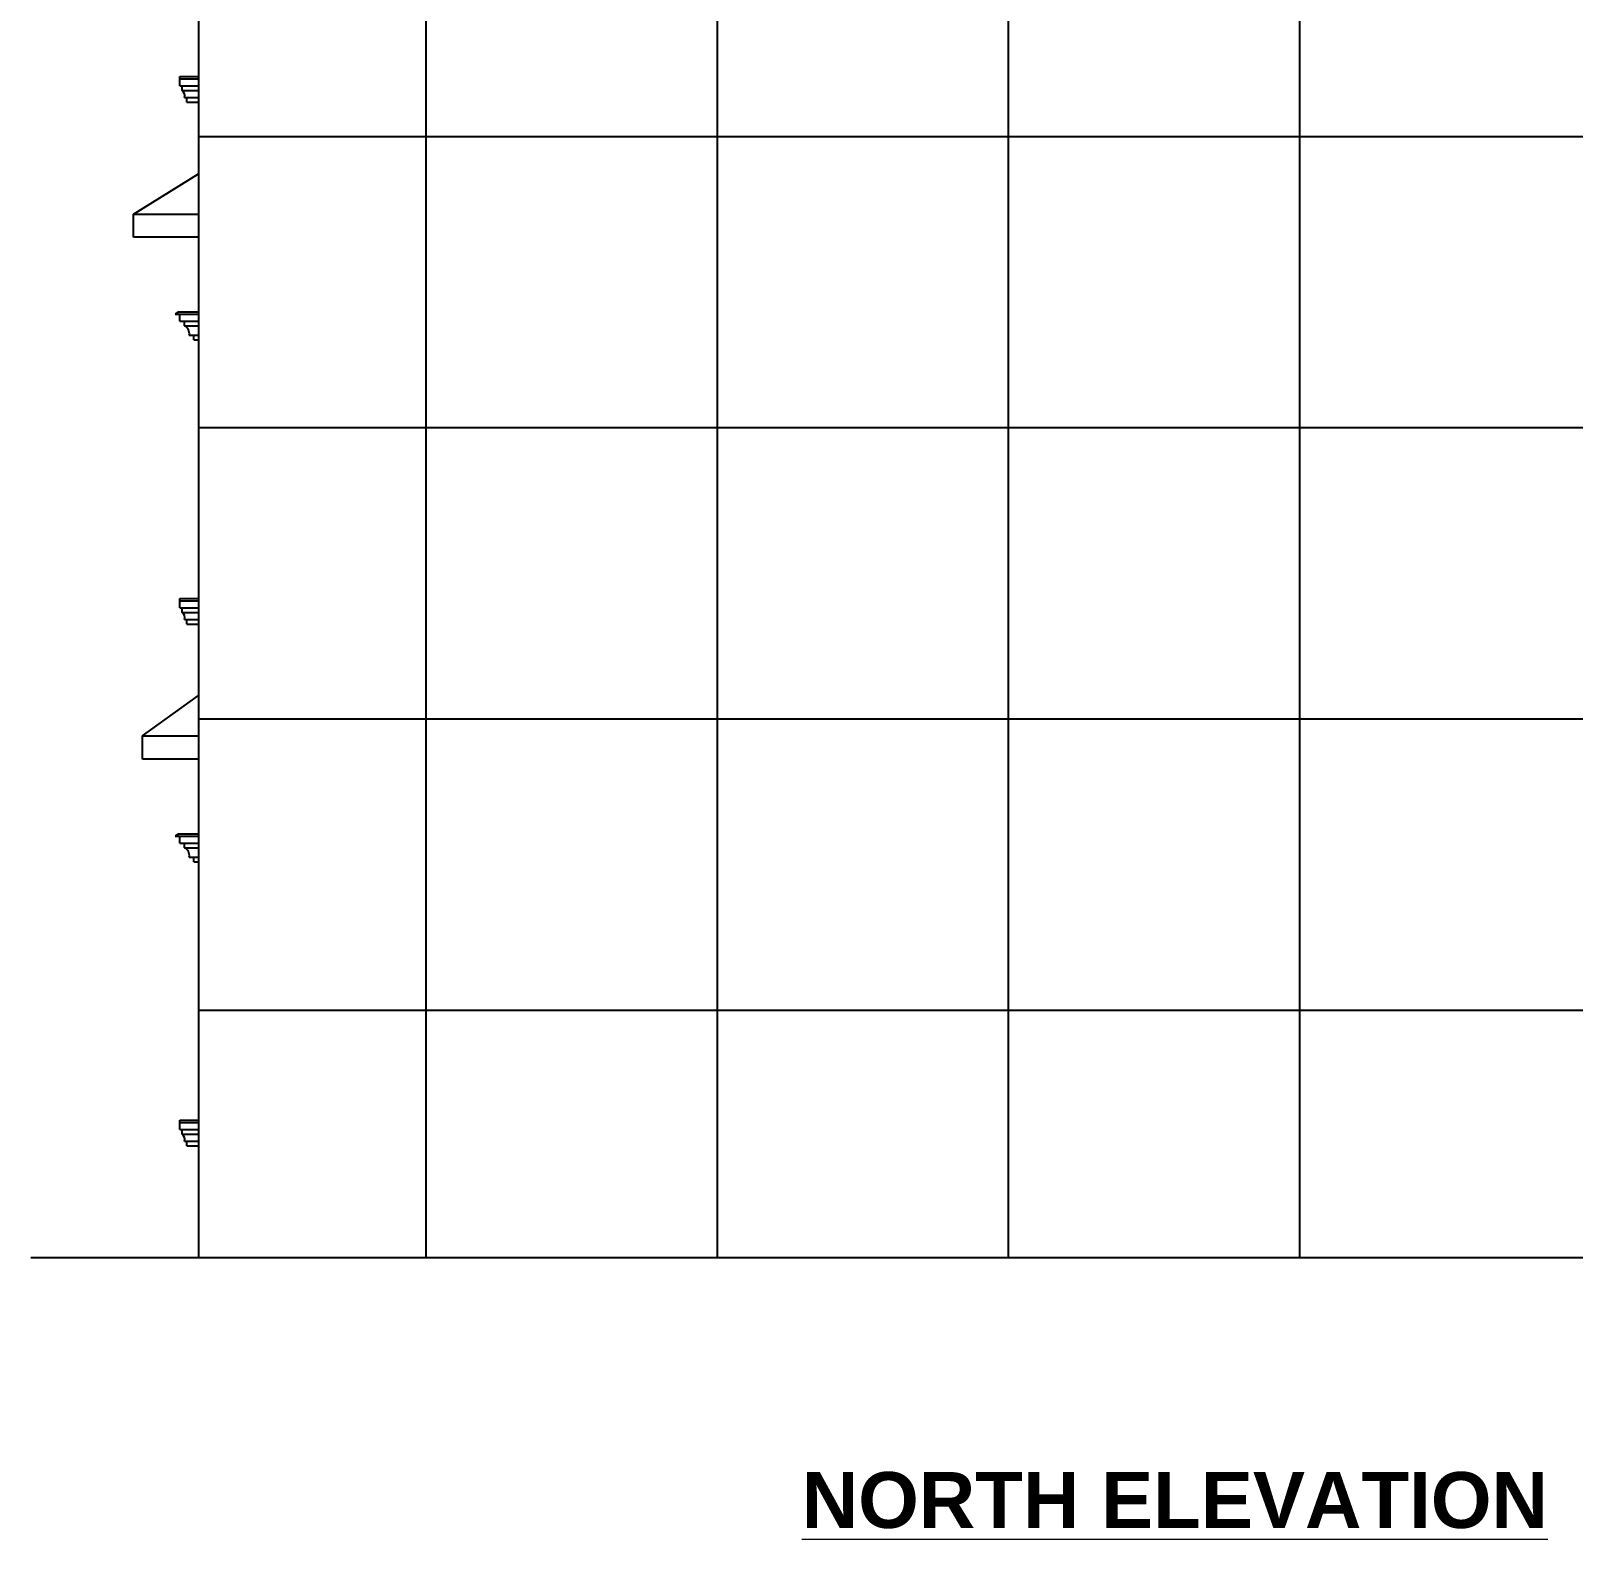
# Model space of a CAD drawing. Header units: inches. Extents: x 1397 to 20304, y -27267 to -746.
# Drawn here: x 16738.1 to 17069.2, y -24161.2 to -23837.4 of the extents above; entities that cross this region are included whole.
import ezdxf

# ---------------------------------------------------------------- set-up
doc = ezdxf.new("R2010")
doc.units = ezdxf.units.IN
doc.header["$LTSCALE"] = 17
doc.header["$MEASUREMENT"] = 0
for name, color, linetype, lineweight in [('25 BOT BAR', 12, 'Continuous', 25), ('OUTLINE', 1, 'Continuous', 25), ('TEXT', 231, 'Continuous', 20)]:
    doc.layers.add(name, color=color, linetype=linetype, lineweight=lineweight)

msp = doc.modelspace()

# ---------------------------------------------------------------- hatches: boundary and pattern name
at = {"layer": 'OUTLINE'}
h = msp.add_hatch(dxfattribs=at)
h.set_pattern_fill('NET', color=256, scale=500)
h.set_pattern_definition([(0, (-489.537, -2672.65), (0, 62.5), []), (90, (-489.537, -2672.65), (-62.5, 4e-15), [])])
h.paths.add_polyline_path([(17234.58, -23764.76), (17234.58, -23652.76), (17234.58, -23532.13), (17234.58, -23504.76), (16774.12, -23504.76), (16774.12, -23540.76), (16774.12, -23652.76), (16774.12, -23764.76), (16774.12, -23876.76), (16774.12, -23988.76), (16774.12, -24100.76), (17234.58, -24100.76), (17234.58, -23988.76), (17234.58, -23876.76)])

# ---------------------------------------------------------------- linework, layer by layer
at = {"layer": '25 BOT BAR'}
for p, q in [((16774.12, -23764.76), (16774.12, -23876.76)), ((16770.12, -23847.26), (16774.12, -23847.26)), ((16770.12, -23847.76), (16770.12, -23847.26)), ((16770.12, -23849.26), (16770.12, -23847.76)), ((16770.12, -23847.76), (16774.12, -23847.76)), ((16770.12, -23849.26), (16774.12, -23849.26)), ((16770.62, -23850.26), (16770.62, -23849.26)), ((16770.62, -23850.26), (16774.12, -23850.26)), ((16771.12, -23851.76), (16774.12, -23851.76)), ((16771.62, -23852.76), (16771.62, -23851.76)), ((16771.62, -23852.76), (16774.12, -23852.76)), ((16760.12, -23876.76), (16774.12, -23868.13)), ((16774.12, -23868.13), (16774.12, -23876.76)), ((16760.12, -23876.76), (16774.12, -23876.76)), ((16760.12, -23881.76), (16760.12, -23876.76)), ((16774.12, -23876.76), (16774.12, -23988.76)), ((16774.12, -23881.76), (16760.12, -23881.76)), ((16769.87, -23897.76), (16769.12, -23898.26)), ((16769.12, -23898.26), (16774.12, -23898.26)), ((16769.87, -23897.76), (16774.12, -23897.76)), ((16770.12, -23899.76), (16770.12, -23898.26)), ((16770.12, -23899.76), (16774.12, -23899.76)), ((16771.12, -23900.76), (16771.12, -23899.76)), ((16771.12, -23900.76), (16774.12, -23900.76)), ((16772.12, -23902.76), (16774.12, -23902.76)), ((16773.12, -23903.76), (16773.12, -23902.76)), ((16773.12, -23903.76), (16774.12, -23903.76)), ((16770.12, -23959.26), (16774.12, -23959.26)), ((16770.12, -23959.76), (16770.12, -23959.26)), ((16770.12, -23961.26), (16770.12, -23959.76)), ((16770.12, -23959.76), (16774.12, -23959.76)), ((16770.12, -23961.26), (16774.12, -23961.26)), ((16770.62, -23962.26), (16770.62, -23961.26)), ((16770.62, -23962.26), (16774.12, -23962.26)), ((16771.12, -23963.76), (16774.12, -23963.76)), ((16771.62, -23964.76), (16771.62, -23963.76)), ((16771.62, -23964.76), (16774.12, -23964.76)), ((16762.12, -23988.76), (16774.12, -23980.13)), ((16774.12, -23980.13), (16774.12, -23988.76)), ((16762.12, -23988.76), (16774.12, -23988.76)), ((16762.12, -23993.76), (16762.12, -23988.76)), ((16774.12, -23988.76), (16774.12, -24100.76)), ((16774.12, -23993.76), (16762.12, -23993.76)), ((16769.87, -24009.76), (16769.12, -24010.26)), ((16769.12, -24010.26), (16774.12, -24010.26)), ((16769.87, -24009.76), (16774.12, -24009.76)), ((16770.12, -24011.76), (16770.12, -24010.26)), ((16770.12, -24011.76), (16774.12, -24011.76)), ((16771.12, -24012.76), (16771.12, -24011.76)), ((16771.12, -24012.76), (16774.12, -24012.76)), ((16772.12, -24014.76), (16774.12, -24014.76)), ((16773.12, -24015.76), (16773.12, -24014.76)), ((16773.12, -24015.76), (16774.12, -24015.76)), ((16770.12, -24071.26), (16774.12, -24071.26)), ((16770.12, -24071.76), (16770.12, -24071.26)), ((16770.12, -24073.26), (16770.12, -24071.76)), ((16770.12, -24071.76), (16774.12, -24071.76)), ((16770.12, -24073.26), (16774.12, -24073.26)), ((16770.62, -24074.26), (16770.62, -24073.26)), ((16770.62, -24074.26), (16774.12, -24074.26)), ((16771.12, -24075.76), (16774.12, -24075.76)), ((16771.62, -24076.76), (16771.62, -24075.76)), ((16771.62, -24076.76), (16774.12, -24076.76)), ((16774.12, -24100.76), (16738.12, -24100.76)), ((17234.58, -24100.76), (16774.12, -24100.76))]:
    msp.add_line(p, q, dxfattribs=at)
for centre, radius, start, end in [((16769.68, -23851.41), 1.48, 346.2102, 50.6596), ((16770.21, -23902.47), 1.93, 351.2663, 61.8638), ((16769.68, -23963.41), 1.48, 346.2102, 50.6596), ((16770.21, -24014.47), 1.93, 351.2663, 61.8638), ((16769.68, -24075.41), 1.48, 346.2102, 50.6596)]:
    msp.add_arc(centre, radius, start, end, dxfattribs=at)

# ---------------------------------------------------------------- texts
at = {"layer": 'TEXT', "insert": (16983.68, -24146.76), "char_height": 12, "width": 396.2985, "attachment_point": 2}
msp.add_mtext('{\\fArial|b1|i0|c0|p34;\\LNORTH ELEVATION}', dxfattribs=at)

doc.saveas('drawing.dxf')
